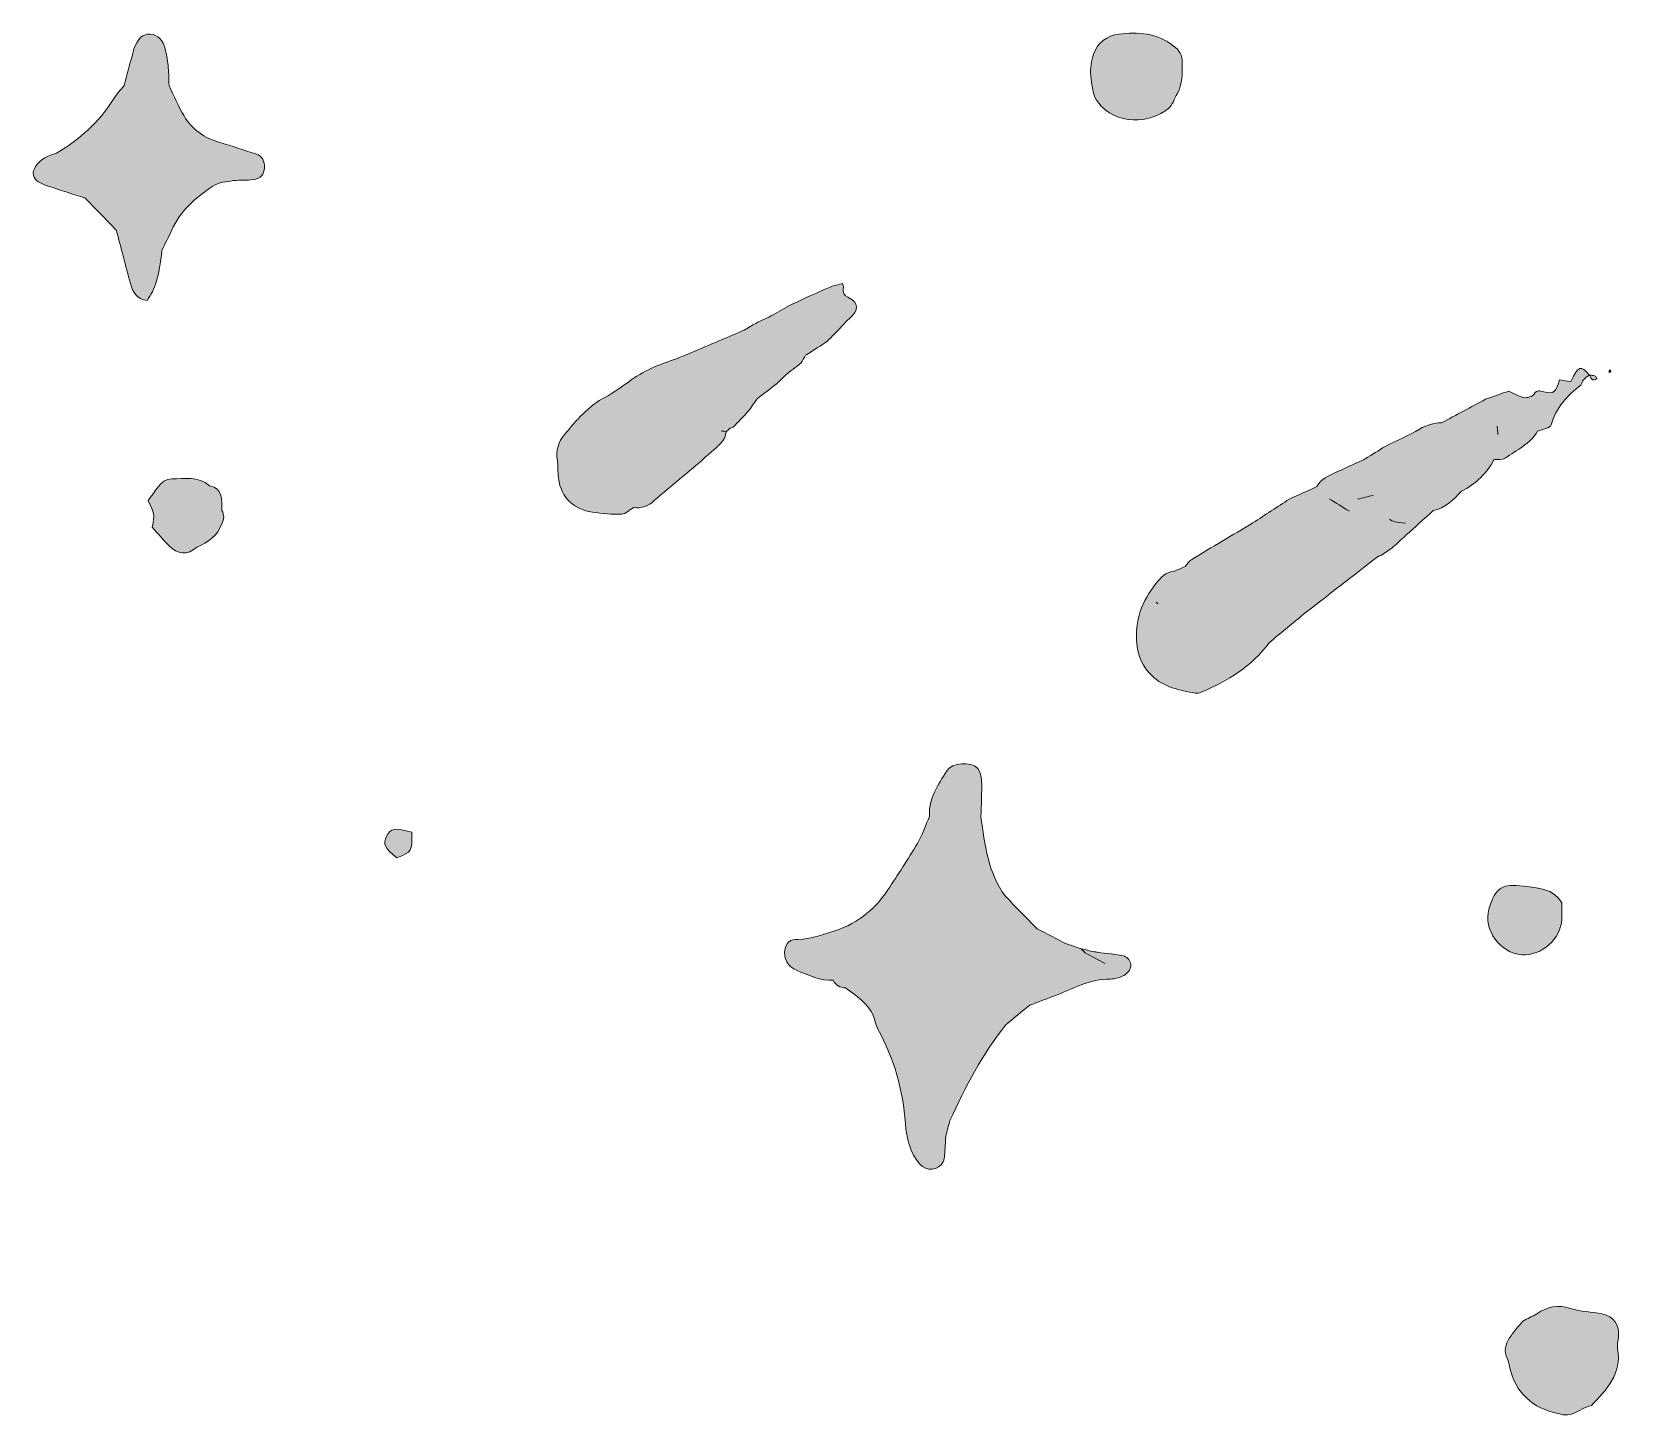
# Model space of a CAD drawing. Header units: inches. Extents: x 75 to 1005, y -1010 to -69.
# Drawn here: x 177.3 to 406.2, y -980.9 to -781.2 of the extents above; entities that cross this region are included whole.
import ezdxf

# ---------------------------------------------------------------- set-up
doc = ezdxf.new("R2010")
doc.units = ezdxf.units.IN
doc.header["$MEASUREMENT"] = 0
doc.layers.add('Layer 1', color=7, linetype='Continuous')

# ---------------------------------------------------------------- blocks, each defined once
blk = doc.blocks.new('block 2')
at = {"layer": 'Layer 1', "true_color": 0xffffff}
h = blk.add_hatch(color=7, dxfattribs=at)
h.dxf.hatch_style = 2
edge = h.paths.add_edge_path()
edge.add_spline(control_points=[(209.49, -798.8), (207.76, -798.26), (206.06, -797.64), (204.31, -797.15), (202.09, -796.53), (200.34, -795.28), (199.17, -793.32), (198.34, -791.93), (197.72, -790.43), (197.01, -788.97), (196.98, -788.11), (197, -787.25), (196.91, -786.4), (196.83, -785.54), (196.69, -784.69), (196.49, -783.85), (196.14, -782.33), (195.46, -781.66), (194.31, -781.56), (193.26, -781.47), (192.5, -782.15), (191.96, -783.69), (191.86, -783.96), (191.81, -784.24), (191.74, -784.52), (191.34, -785.99), (190.95, -787.46), (190.55, -788.93), (190.03, -789.6), (189.44, -790.23), (189, -790.94), (186.94, -794.24), (184.13, -796.72), (180.83, -798.69), (179.63, -799.04), (178.5, -799.49), (177.8, -800.61), (177.26, -801.47), (177.39, -802.3), (178.23, -802.82), (178.7, -803.11), (179.25, -803.31), (179.79, -803.48), (181.48, -804.05), (183.19, -804.58), (184.89, -805.13), (186.4, -806.67), (187.91, -808.21), (189.42, -809.75), (190.1, -812.32), (190.78, -814.89), (191.45, -817.46), (191.78, -818.75), (192.4, -819.73), (193.85, -819.87), (195.03, -818.29), (195.55, -816.54), (195.99, -812.64), (196.46, -811.7), (196.96, -810.78), (197.38, -809.83), (198.62, -806.99), (200.87, -805.07), (203.34, -803.42), (204.15, -802.88), (205.3, -802.79), (206.31, -802.64), (207.25, -802.5), (208.22, -802.64), (209.16, -802.5), (210.22, -802.34), (210.68, -801.75), (210.74, -800.78), (210.79, -799.83), (210.49, -799.11), (209.49, -798.8)], knot_values=[0, 0, 0, 0, 1, 1, 1, 2, 2, 2, 3, 3, 3, 4, 4, 4, 5, 5, 5, 6, 6, 6, 7, 7, 7, 8, 8, 8, 9, 9, 9, 10, 10, 10, 11, 11, 11, 12, 12, 12, 13, 13, 13, 14, 14, 14, 15, 15, 15, 16, 16, 16, 17, 17, 17, 18, 18, 18, 19, 19, 19, 20, 20, 20, 21, 21, 21, 22, 22, 22, 23, 23, 23, 24, 24, 24, 25, 25, 25, 25], degree=3, periodic=1)
h = blk.add_hatch(color=7, dxfattribs=at)
h.dxf.hatch_style = 2
edge = h.paths.add_edge_path()
edge.add_spline(control_points=[(342.12, -790.13), (342.89, -788.73), (342.87, -787.19), (342.84, -785.66), (342.83, -784.65), (342.48, -783.79), (341.55, -783.26), (339.22, -781.37), (336.46, -781.22), (333.7, -781.57), (332.07, -781.77), (330.65, -782.76), (330.09, -784.43), (329.75, -785.4), (329.58, -786.51), (329.68, -787.53), (329.81, -788.83), (329.94, -790.36), (330.67, -791.32), (333.32, -794.78), (338.22, -794.44), (340.86, -792.26), (341.45, -791.76), (341.71, -790.85), (342.12, -790.13)], knot_values=[0, 0, 0, 0, 1, 1, 1, 2, 2, 2, 3, 3, 3, 4, 4, 4, 5, 5, 5, 6, 6, 6, 7, 7, 7, 8, 8, 8, 8], degree=3, periodic=1)
h = blk.add_hatch(color=7, dxfattribs=at)
h.dxf.hatch_style = 2
edge = h.paths.add_edge_path()
edge.add_spline(control_points=[(287.98, -828.87), (287.98, -828.87), (287.98, -828.88), (287.98, -828.88), (288.19, -828.51), (288.4, -828.13), (288.61, -827.76), (288.61, -827.76), (288.61, -827.78), (288.61, -827.78), (289.19, -827.4), (289.78, -827.02), (290.36, -826.64), (292.28, -825.67), (293.4, -823.84), (294.95, -822.47), (296.3, -821.29), (296.39, -820.24), (294.72, -819.42), (293.59, -818.86), (294.31, -818.17), (293.95, -817.45), (293.37, -817.61), (292.73, -817.71), (292.15, -817.96), (290.31, -818.75), (288.48, -819.57), (286.68, -820.43), (285.74, -820.88), (284.86, -821.45), (283.95, -821.97), (283.12, -822.37), (282.29, -822.76), (281.47, -823.18), (280.9, -823.47), (280.36, -823.82), (279.8, -824.14), (279.27, -824.37), (278.73, -824.61), (278.2, -824.85), (276.84, -825.42), (275.49, -825.99), (274.13, -826.57), (272.77, -827.14), (271.41, -827.71), (270.05, -828.28), (267.61, -829.09), (265.21, -829.99), (263.16, -831.62), (262.05, -832.35), (260.99, -833.17), (259.82, -833.78), (257.38, -835.07), (255.66, -837.13), (253.94, -839.17), (253.07, -840.21), (252.64, -841.49), (252.9, -842.92), (253.01, -843.57), (252.97, -844.25), (253.01, -844.91), (253.18, -847.92), (254.92, -849.88), (257.95, -850.34), (259.34, -850.56), (260.77, -850.68), (262.18, -850.63), (262.75, -850.61), (263.3, -850.02), (263.86, -849.69), (265.02, -849.84), (266.02, -849.48), (266.86, -848.67), (266.86, -848.67), (266.86, -848.67), (266.85, -848.67), (267.17, -848.4), (267.49, -848.13), (267.8, -847.87), (270.24, -845.81), (272.72, -843.8), (275.09, -841.66), (275.96, -840.88), (277.06, -840.15), (277.22, -838.79), (276.97, -838.74), (276.71, -838.69), (276.46, -838.65), (276.71, -838.69), (276.97, -838.74), (277.22, -838.79), (277.39, -838.62), (277.55, -838.45), (277.72, -838.28), (277.9, -838.27), (278.06, -838.22), (278.21, -838.12), (278.92, -837.37), (279.66, -836.66), (280.33, -835.88), (280.82, -835.3), (281.21, -834.65), (281.65, -834.03), (282.62, -833.29), (283.59, -832.55), (284.56, -831.81), (284.95, -831.42), (285.33, -831.04), (285.72, -830.65), (286.47, -830.06), (287.23, -829.47), (287.98, -828.87)], knot_values=[0, 0, 0, 0, 1, 1, 1, 2, 2, 2, 3, 3, 3, 4, 4, 4, 5, 5, 5, 6, 6, 6, 7, 7, 7, 8, 8, 8, 9, 9, 9, 10, 10, 10, 11, 11, 11, 12, 12, 12, 13, 13, 13, 14, 14, 14, 15, 15, 15, 16, 16, 16, 17, 17, 17, 18, 18, 18, 19, 19, 19, 20, 20, 20, 21, 21, 21, 22, 22, 22, 23, 23, 23, 24, 24, 24, 25, 25, 25, 26, 26, 26, 27, 27, 27, 28, 28, 28, 29, 29, 29, 30, 30, 30, 31, 31, 31, 32, 32, 32, 33, 33, 33, 34, 34, 34, 35, 35, 35, 36, 36, 36, 37, 37, 37, 37], degree=3, periodic=1)
h = blk.add_hatch(color=7, dxfattribs=at)
h.dxf.hatch_style = 2
edge = h.paths.add_edge_path()
edge.add_spline(control_points=[(389.31, -842.6), (390.95, -841.41), (392.9, -840.55), (393.99, -838.69), (394.66, -838.4), (395.82, -838.24), (395.94, -837.8), (396.64, -835.3), (398.23, -833.57), (400.19, -832.05), (400.39, -831.9), (400.38, -831.5), (400.57, -831.3), (400.82, -831.03), (401.16, -830.84), (401.47, -830.62), (401.6, -830.86), (401.68, -831.17), (401.88, -831.3), (402.02, -831.39), (402.32, -831.22), (402.54, -831.16), (402.46, -831.02), (402.4, -830.81), (402.27, -830.76), (402.02, -830.67), (401.74, -830.66), (401.47, -830.62), (400.12, -829.16), (399.95, -829.22), (398.77, -831.55), (398.22, -831.47), (397.67, -831.39), (397.14, -831.31), (396.54, -833.13), (396.33, -833.36), (394.88, -833.04), (394.27, -832.91), (393.94, -832.67), (393.49, -833.36), (393.25, -833.71), (392.48, -833.94), (392.01, -833.86), (391.3, -833.73), (390.65, -833.29), (389.84, -832.92), (388.82, -833.28), (387.66, -833.69), (386.5, -834.1), (384.39, -835.23), (382.28, -836.36), (380.16, -837.49), (379.03, -837.53), (378, -837.8), (376.99, -838.39), (375.4, -839.32), (373.7, -840.06), (372.04, -840.89), (371.09, -841.48), (370.14, -842.07), (369.19, -842.67), (368.81, -842.85), (368.42, -843.04), (368.03, -843.22), (368.03, -843.22), (368.03, -843.22), (368.03, -843.22), (366.99, -843.69), (365.95, -844.17), (364.91, -844.64), (363.87, -845.11), (362.82, -845.59), (362.23, -846.65), (362.23, -846.65), (362.23, -846.66), (362.23, -846.66), (361.84, -846.84), (361.44, -847.02), (361.05, -847.21), (360.11, -847.63), (359.18, -848.04), (358.24, -848.46), (356.5, -849.61), (354.76, -850.75), (353.02, -851.9), (350.08, -853.65), (347.13, -855.38), (344.2, -857.15), (343.81, -857.39), (343.56, -857.84), (343.24, -858.19), (343.24, -858.19), (343.24, -858.19), (343.24, -858.19), (342.7, -858.42), (342.15, -858.65), (341.61, -858.88), (340.43, -858.95), (339.76, -859.78), (339.09, -860.59), (337, -863.14), (335.96, -865.97), (336.32, -869.34), (336.52, -871.16), (337.15, -872.62), (338.45, -873.87), (340.21, -875.56), (342.47, -875.97), (344.72, -876.39), (344.99, -876.44), (345.3, -876.37), (345.56, -876.26), (349.38, -874.65), (352.84, -872.55), (355.35, -869.14), (356.91, -867.84), (358.48, -866.54), (360.04, -865.24), (363.72, -862.38), (367.39, -859.53), (371.07, -856.68), (371.22, -856.65), (371.37, -856.61), (371.52, -856.54), (372.08, -856.15), (372.64, -855.75), (373.21, -855.36), (373.82, -854.8), (374.43, -854.23), (375.04, -853.67), (376.34, -852.49), (377.65, -851.31), (378.95, -850.13), (380.72, -849.79), (381.86, -848.53), (383.04, -847.33), (384.98, -846.41), (386.95, -844.48), (387.7, -842.77), (388.24, -842.73), (388.93, -842.88), (389.31, -842.6)], knot_values=[0, 0, 0, 0, 1, 1, 1, 2, 2, 2, 3, 3, 3, 4, 4, 4, 5, 5, 5, 6, 6, 6, 7, 7, 7, 8, 8, 8, 9, 9, 9, 10, 10, 10, 11, 11, 11, 12, 12, 12, 13, 13, 13, 14, 14, 14, 15, 15, 15, 16, 16, 16, 17, 17, 17, 18, 18, 18, 19, 19, 19, 20, 20, 20, 21, 21, 21, 22, 22, 22, 23, 23, 23, 24, 24, 24, 25, 25, 25, 26, 26, 26, 27, 27, 27, 28, 28, 28, 29, 29, 29, 30, 30, 30, 31, 31, 31, 32, 32, 32, 33, 33, 33, 34, 34, 34, 35, 35, 35, 36, 36, 36, 37, 37, 37, 38, 38, 38, 39, 39, 39, 40, 40, 40, 41, 41, 41, 42, 42, 42, 43, 43, 43, 44, 44, 44, 45, 45, 45, 46, 46, 46, 47, 47, 47, 47], degree=3, periodic=1)
edge = h.paths.add_edge_path()
edge.add_spline(control_points=[(388.22, -838.69), (388.26, -838.86), (388.28, -839.03), (388.28, -839.17), (388.28, -839.03), (388.26, -838.86), (388.22, -838.69), (388.22, -838.47), (388.17, -838.22), (388.15, -837.99), (388.17, -838.22), (388.22, -838.47), (388.22, -838.69)], knot_values=[0, 0, 0, 0, 1, 1, 1, 2, 2, 2, 3, 3, 3, 4, 4, 4, 4], degree=3, periodic=1)
edge = h.paths.add_edge_path()
edge.add_spline(control_points=[(339.38, -863.54), (339.28, -863.47), (339.18, -863.39), (339.08, -863.31), (339.18, -863.39), (339.28, -863.47), (339.38, -863.54), (339.38, -863.54), (339.38, -863.54), (339.38, -863.54)], knot_values=[0, 0, 0, 0, 1, 1, 1, 2, 2, 2, 3, 3, 3, 3], degree=3, periodic=1)
edge = h.paths.add_edge_path()
edge.add_spline(control_points=[(363.97, -848.41), (363.97, -848.41), (363.97, -848.41), (363.97, -848.41), (364.95, -849.01), (365.92, -849.61), (366.9, -850.22), (365.92, -849.61), (364.95, -849.01), (363.97, -848.41)], knot_values=[0, 0, 0, 0, 1, 1, 1, 2, 2, 2, 3, 3, 3, 3], degree=3, periodic=1)
edge = h.paths.add_edge_path()
edge.add_spline(control_points=[(368.06, -848.48), (368.06, -848.48), (368.06, -848.48), (368.06, -848.48), (368.82, -848.29), (369.57, -848.11), (370.33, -847.92), (369.57, -848.11), (368.82, -848.29), (368.06, -848.48)], knot_values=[0, 0, 0, 0, 1, 1, 1, 2, 2, 2, 3, 3, 3, 3], degree=3, periodic=1)
edge = h.paths.add_edge_path()
edge.add_spline(control_points=[(372.68, -851.35), (373.04, -851.71), (373.68, -851.79), (374.96, -851.94), (373.68, -851.79), (373.04, -851.71), (372.68, -851.35)], knot_values=[0, 0, 0, 0, 1, 1, 1, 2, 2, 2, 2], degree=3, periodic=1)
h = blk.add_hatch(color=7, dxfattribs=at)
h.dxf.hatch_style = 2
edge = h.paths.add_edge_path()
edge.add_spline(control_points=[(404.35, -829.87), (404.32, -829.99), (404.28, -830.1), (404.25, -830.21), (404.32, -830.21), (404.39, -830.21), (404.46, -830.21), (404.49, -830.13), (404.55, -830.05), (404.53, -829.99), (404.51, -829.94), (404.41, -829.91), (404.35, -829.87)], knot_values=[0, 0, 0, 0, 1, 1, 1, 2, 2, 2, 3, 3, 3, 4, 4, 4, 4], degree=3, periodic=1)
h = blk.add_hatch(color=7, dxfattribs=at)
h.dxf.hatch_style = 2
edge = h.paths.add_edge_path()
edge.add_spline(control_points=[(202.82, -846.54), (201.22, -845.17), (199.21, -845.53), (197.42, -845.57), (195.63, -845.6), (195.04, -847.53), (193.99, -848.67), (194.96, -850.61), (194.96, -850.61), (194.61, -852.52), (195.37, -853.37), (196.15, -854.32), (197.01, -855.18), (198.26, -856.42), (199.63, -856.64), (201.03, -855.38), (202.66, -854.73), (203.98, -853.75), (204.61, -852.04), (204.98, -851.39), (204.97, -850.74), (204.63, -850.09), (204.56, -848.64), (204.91, -846.97), (202.82, -846.54)], knot_values=[0, 0, 0, 0, 1, 1, 1, 2, 2, 2, 3, 3, 3, 4, 4, 4, 5, 5, 5, 6, 6, 6, 7, 7, 7, 8, 8, 8, 8], degree=3, periodic=1)
h = blk.add_hatch(color=7, dxfattribs=at)
h.dxf.hatch_style = 2
edge = h.paths.add_edge_path()
edge.add_spline(control_points=[(334.54, -914.26), (333.26, -913.95), (331.93, -913.86), (330.62, -913.69), (330.47, -913.63), (330.31, -913.6), (330.14, -913.62), (329.53, -913.47), (328.91, -913.32), (328.3, -913.17), (328.49, -913.37), (328.68, -913.57), (328.86, -913.77), (329.81, -914.28), (330.76, -914.79), (331.74, -915.32), (330.76, -914.79), (329.81, -914.28), (328.86, -913.77), (328.68, -913.57), (328.49, -913.37), (328.3, -913.17), (327.55, -912.93), (326.8, -912.68), (326.04, -912.44), (325.06, -911.92), (324.08, -911.41), (323.09, -910.89), (322.71, -910.69), (322.32, -910.5), (321.94, -910.3), (320.42, -908.74), (318.91, -907.18), (317.39, -905.62), (314.87, -902.22), (314.4, -898.19), (313.87, -894.17), (313.91, -892.45), (314.01, -890.73), (313.96, -889.01), (313.95, -888.39), (313.75, -887.63), (313.36, -887.19), (312.47, -886.19), (309.67, -886.39), (308.96, -887.56), (307.72, -889.58), (306.31, -891.58), (306.46, -894.14), (305.89, -895.44), (305.44, -896.8), (304.72, -898.02), (303.38, -900.29), (301.92, -902.5), (300.46, -904.71), (298.46, -907.74), (295.71, -909.8), (292.2, -910.81), (291.56, -910.99), (290.94, -911.2), (290.3, -911.4), (289.52, -911.56), (288.74, -911.72), (287.95, -911.88), (287.95, -911.88), (287.95, -911.87), (287.96, -911.87), (286.9, -911.75), (285.96, -911.84), (285.68, -913.13), (285.4, -914.67), (285.99, -915.69), (287.44, -916.31), (289.11, -917.01), (290.74, -917.84), (292.64, -917.68), (292.64, -917.68), (292.62, -917.7), (292.62, -917.7), (292.95, -918.48), (293.6, -918.75), (294.38, -918.82), (295.95, -919.94), (297.56, -921.01), (298.4, -922.85), (298.61, -923.47), (298.73, -924.15), (299.04, -924.73), (301.35, -928.98), (302.66, -933.52), (302.99, -938.35), (303.14, -940.48), (303.67, -942.5), (305.09, -944.17), (306.02, -945.27), (307.77, -945.12), (308.42, -943.82), (308.7, -943.26), (308.63, -942.53), (308.71, -941.88), (308.75, -941.32), (308.78, -940.76), (308.81, -940.2), (309, -939.44), (309.2, -938.68), (309.39, -937.91), (311.62, -933.07), (314.09, -928.36), (317.42, -924.16), (318.57, -923.2), (319.73, -922.24), (320.88, -921.29), (322.04, -920.86), (323.2, -920.43), (324.36, -920), (327.02, -919), (329.51, -917.48), (332.51, -917.53), (333.24, -917.54), (334.04, -917.25), (334.67, -916.87), (335.08, -916.62), (335.48, -915.95), (335.46, -915.48), (335.44, -915.05), (334.94, -914.35), (334.54, -914.26)], knot_values=[0, 0, 0, 0, 1, 1, 1, 2, 2, 2, 3, 3, 3, 4, 4, 4, 5, 5, 5, 6, 6, 6, 7, 7, 7, 8, 8, 8, 9, 9, 9, 10, 10, 10, 11, 11, 11, 12, 12, 12, 13, 13, 13, 14, 14, 14, 15, 15, 15, 16, 16, 16, 17, 17, 17, 18, 18, 18, 19, 19, 19, 20, 20, 20, 21, 21, 21, 22, 22, 22, 23, 23, 23, 24, 24, 24, 25, 25, 25, 26, 26, 26, 27, 27, 27, 28, 28, 28, 29, 29, 29, 30, 30, 30, 31, 31, 31, 32, 32, 32, 33, 33, 33, 34, 34, 34, 35, 35, 35, 36, 36, 36, 37, 37, 37, 38, 38, 38, 39, 39, 39, 40, 40, 40, 41, 41, 41, 42, 42, 42, 42], degree=3, periodic=1)
h = blk.add_hatch(color=7, dxfattribs=at)
h.dxf.hatch_style = 2
edge = h.paths.add_edge_path()
edge.add_spline(control_points=[(228.34, -896.94), (227.78, -898.13), (228.05, -898.73), (229.79, -900.1), (232, -899.19), (232, -899.19), (231.97, -896.41), (229.61, -895.71), (228.86, -895.84), (228.34, -896.94)], knot_values=[0, 0, 0, 0, 1, 1, 1, 2, 2, 2, 3, 3, 3, 3], degree=3, periodic=1)
h = blk.add_hatch(color=7, dxfattribs=at)
h.dxf.hatch_style = 2
edge = h.paths.add_edge_path()
edge.add_spline(control_points=[(397.46, -908.91), (397.5, -908.16), (397.47, -907.41), (397.47, -906.56), (396.28, -904.5), (394.01, -904.4), (391.98, -904.17), (389.03, -903.83), (387.91, -904.16), (386.97, -907.48), (386.15, -910.41), (388.63, -913.83), (391.68, -914.03), (394.6, -914.21), (397.33, -911.81), (397.46, -908.91)], knot_values=[0, 0, 0, 0, 1, 1, 1, 2, 2, 2, 3, 3, 3, 4, 4, 4, 5, 5, 5, 5], degree=3, periodic=1)
h = blk.add_hatch(color=7, dxfattribs=at)
h.dxf.hatch_style = 2
edge = h.paths.add_edge_path()
edge.add_spline(control_points=[(403.24, -965.73), (401.75, -965.4), (400.16, -965.42), (398.73, -964.95), (396.9, -964.34), (395.38, -964.69), (393.86, -965.69), (393.23, -966.1), (392.52, -966.4), (391.84, -966.75), (391.21, -967.56), (390.5, -968.32), (389.95, -969.18), (389.38, -970.08), (389.06, -971.07), (389.6, -972.16), (389.81, -972.58), (389.9, -973.06), (390, -973.52), (390.73, -976.94), (393.35, -979.4), (396.96, -980.04), (398.84, -980.87), (400.12, -979.23), (401.72, -978.92), (403.9, -976.61), (406.16, -974.35), (405.49, -970.72), (405.39, -970.18), (405.57, -969.59), (405.62, -969.03), (405.76, -967.21), (405.02, -966.11), (403.24, -965.73)], knot_values=[0, 0, 0, 0, 1, 1, 1, 2, 2, 2, 3, 3, 3, 4, 4, 4, 5, 5, 5, 6, 6, 6, 7, 7, 7, 8, 8, 8, 9, 9, 9, 10, 10, 10, 11, 11, 11, 11], degree=3, periodic=1)
at = {"layer": 'Layer 1', "lineweight": 0}
for points, knots in [([(209.49, -798.8), (207.76, -798.26), (206.06, -797.64), (204.31, -797.15), (202.09, -796.53), (200.34, -795.28), (199.17, -793.32), (198.34, -791.93), (197.72, -790.43), (197.01, -788.97), (196.98, -788.11), (197, -787.25), (196.91, -786.4), (196.83, -785.54), (196.69, -784.69), (196.49, -783.85), (196.14, -782.33), (195.46, -781.66), (194.31, -781.56), (193.26, -781.47), (192.5, -782.15), (191.96, -783.69), (191.86, -783.96), (191.81, -784.24), (191.74, -784.52), (191.34, -785.99), (190.95, -787.46), (190.55, -788.93), (190.03, -789.6), (189.44, -790.23), (189, -790.94), (186.94, -794.24), (184.13, -796.72), (180.83, -798.69), (179.63, -799.04), (178.5, -799.49), (177.8, -800.61), (177.26, -801.47), (177.39, -802.3), (178.23, -802.82), (178.7, -803.11), (179.25, -803.31), (179.79, -803.48), (181.48, -804.05), (183.19, -804.58), (184.89, -805.13), (186.4, -806.67), (187.91, -808.21), (189.42, -809.75), (190.1, -812.32), (190.78, -814.89), (191.45, -817.46), (191.78, -818.75), (192.4, -819.73), (193.85, -819.87), (195.03, -818.29), (195.55, -816.54), (195.99, -812.64), (196.46, -811.7), (196.96, -810.78), (197.38, -809.83), (198.62, -806.99), (200.87, -805.07), (203.34, -803.42), (204.15, -802.88), (205.3, -802.79), (206.31, -802.64), (207.25, -802.5), (208.22, -802.64), (209.16, -802.5), (210.22, -802.34), (210.68, -801.75), (210.74, -800.78), (210.79, -799.83), (210.49, -799.11), (209.49, -798.8)], [0, 0, 0, 0, 1, 1, 1, 2, 2, 2, 3, 3, 3, 4, 4, 4, 5, 5, 5, 6, 6, 6, 7, 7, 7, 8, 8, 8, 9, 9, 9, 10, 10, 10, 11, 11, 11, 12, 12, 12, 13, 13, 13, 14, 14, 14, 15, 15, 15, 16, 16, 16, 17, 17, 17, 18, 18, 18, 19, 19, 19, 20, 20, 20, 21, 21, 21, 22, 22, 22, 23, 23, 23, 24, 24, 24, 25, 25, 25, 25]), ([(342.12, -790.13), (342.89, -788.73), (342.87, -787.19), (342.84, -785.66), (342.83, -784.65), (342.48, -783.79), (341.55, -783.26), (339.22, -781.37), (336.46, -781.22), (333.7, -781.57), (332.07, -781.77), (330.65, -782.76), (330.09, -784.43), (329.75, -785.4), (329.58, -786.51), (329.68, -787.53), (329.81, -788.83), (329.94, -790.36), (330.67, -791.32), (333.32, -794.78), (338.22, -794.44), (340.86, -792.26), (341.45, -791.76), (341.71, -790.85), (342.12, -790.13)], [0, 0, 0, 0, 1, 1, 1, 2, 2, 2, 3, 3, 3, 4, 4, 4, 5, 5, 5, 6, 6, 6, 7, 7, 7, 8, 8, 8, 8]), ([(287.98, -828.87), (287.98, -828.87), (287.98, -828.88), (287.98, -828.88), (288.19, -828.51), (288.4, -828.13), (288.61, -827.76), (288.61, -827.76), (288.61, -827.78), (288.61, -827.78), (289.19, -827.4), (289.78, -827.02), (290.36, -826.64), (292.28, -825.67), (293.4, -823.84), (294.95, -822.47), (296.3, -821.29), (296.39, -820.24), (294.72, -819.42), (293.59, -818.86), (294.31, -818.17), (293.95, -817.45), (293.37, -817.61), (292.73, -817.71), (292.15, -817.96), (290.31, -818.75), (288.48, -819.57), (286.68, -820.43), (285.74, -820.88), (284.86, -821.45), (283.95, -821.97), (283.12, -822.37), (282.29, -822.76), (281.47, -823.18), (280.9, -823.47), (280.36, -823.82), (279.8, -824.14), (279.27, -824.37), (278.73, -824.61), (278.2, -824.85), (276.84, -825.42), (275.49, -825.99), (274.13, -826.57), (272.77, -827.14), (271.41, -827.71), (270.05, -828.28), (267.61, -829.09), (265.21, -829.99), (263.16, -831.62), (262.05, -832.35), (260.99, -833.17), (259.82, -833.78), (257.38, -835.07), (255.66, -837.13), (253.94, -839.17), (253.07, -840.21), (252.64, -841.49), (252.9, -842.92), (253.01, -843.57), (252.97, -844.25), (253.01, -844.91), (253.18, -847.92), (254.92, -849.88), (257.95, -850.34), (259.34, -850.56), (260.77, -850.68), (262.18, -850.63), (262.75, -850.61), (263.3, -850.02), (263.86, -849.69), (265.02, -849.84), (266.02, -849.48), (266.86, -848.67), (266.86, -848.67), (266.86, -848.67), (266.85, -848.67), (267.17, -848.4), (267.49, -848.13), (267.8, -847.87), (270.24, -845.81), (272.72, -843.8), (275.09, -841.66), (275.96, -840.88), (277.06, -840.15), (277.22, -838.79), (276.97, -838.74), (276.71, -838.69), (276.46, -838.65), (276.71, -838.69), (276.97, -838.74), (277.22, -838.79), (277.39, -838.62), (277.55, -838.45), (277.72, -838.28), (277.9, -838.27), (278.06, -838.22), (278.21, -838.12), (278.92, -837.37), (279.66, -836.66), (280.33, -835.88), (280.82, -835.3), (281.21, -834.65), (281.65, -834.03), (282.62, -833.29), (283.59, -832.55), (284.56, -831.81), (284.95, -831.42), (285.33, -831.04), (285.72, -830.65), (286.47, -830.06), (287.23, -829.47), (287.98, -828.87)], [0, 0, 0, 0, 1, 1, 1, 2, 2, 2, 3, 3, 3, 4, 4, 4, 5, 5, 5, 6, 6, 6, 7, 7, 7, 8, 8, 8, 9, 9, 9, 10, 10, 10, 11, 11, 11, 12, 12, 12, 13, 13, 13, 14, 14, 14, 15, 15, 15, 16, 16, 16, 17, 17, 17, 18, 18, 18, 19, 19, 19, 20, 20, 20, 21, 21, 21, 22, 22, 22, 23, 23, 23, 24, 24, 24, 25, 25, 25, 26, 26, 26, 27, 27, 27, 28, 28, 28, 29, 29, 29, 30, 30, 30, 31, 31, 31, 32, 32, 32, 33, 33, 33, 34, 34, 34, 35, 35, 35, 36, 36, 36, 37, 37, 37, 37]), ([(389.31, -842.6), (390.95, -841.41), (392.9, -840.55), (393.99, -838.69), (394.66, -838.4), (395.82, -838.24), (395.94, -837.8), (396.64, -835.3), (398.23, -833.57), (400.19, -832.05), (400.39, -831.9), (400.38, -831.5), (400.57, -831.3), (400.82, -831.03), (401.16, -830.84), (401.47, -830.62), (401.6, -830.86), (401.68, -831.17), (401.88, -831.3), (402.02, -831.39), (402.32, -831.22), (402.54, -831.16), (402.46, -831.02), (402.4, -830.81), (402.27, -830.76), (402.02, -830.67), (401.74, -830.66), (401.47, -830.62), (400.12, -829.16), (399.95, -829.22), (398.77, -831.55), (398.22, -831.47), (397.67, -831.39), (397.14, -831.31), (396.54, -833.13), (396.33, -833.36), (394.88, -833.04), (394.27, -832.91), (393.94, -832.67), (393.49, -833.36), (393.25, -833.71), (392.48, -833.94), (392.01, -833.86), (391.3, -833.73), (390.65, -833.29), (389.84, -832.92), (388.82, -833.28), (387.66, -833.69), (386.5, -834.1), (384.39, -835.23), (382.28, -836.36), (380.16, -837.49), (379.03, -837.53), (378, -837.8), (376.99, -838.39), (375.4, -839.32), (373.7, -840.06), (372.04, -840.89), (371.09, -841.48), (370.14, -842.07), (369.19, -842.67), (368.81, -842.85), (368.42, -843.04), (368.03, -843.22), (368.03, -843.22), (368.03, -843.22), (368.03, -843.22), (366.99, -843.69), (365.95, -844.17), (364.91, -844.64), (363.87, -845.11), (362.82, -845.59), (362.23, -846.65), (362.23, -846.65), (362.23, -846.66), (362.23, -846.66), (361.84, -846.84), (361.44, -847.02), (361.05, -847.21), (360.11, -847.63), (359.18, -848.04), (358.24, -848.46), (356.5, -849.61), (354.76, -850.75), (353.02, -851.9), (350.08, -853.65), (347.13, -855.38), (344.2, -857.15), (343.81, -857.39), (343.56, -857.84), (343.24, -858.19), (343.24, -858.19), (343.24, -858.19), (343.24, -858.19), (342.7, -858.42), (342.15, -858.65), (341.61, -858.88), (340.43, -858.95), (339.76, -859.78), (339.09, -860.59), (337, -863.14), (335.96, -865.97), (336.32, -869.34), (336.52, -871.16), (337.15, -872.62), (338.45, -873.87), (340.21, -875.56), (342.47, -875.97), (344.72, -876.39), (344.99, -876.44), (345.3, -876.37), (345.56, -876.26), (349.38, -874.65), (352.84, -872.55), (355.35, -869.14), (356.91, -867.84), (358.48, -866.54), (360.04, -865.24), (363.72, -862.38), (367.39, -859.53), (371.07, -856.68), (371.22, -856.65), (371.37, -856.61), (371.52, -856.54), (372.08, -856.15), (372.64, -855.75), (373.21, -855.36), (373.82, -854.8), (374.43, -854.23), (375.04, -853.67), (376.34, -852.49), (377.65, -851.31), (378.95, -850.13), (380.72, -849.79), (381.86, -848.53), (383.04, -847.33), (384.98, -846.41), (386.95, -844.48), (387.7, -842.77), (388.24, -842.73), (388.93, -842.88), (389.31, -842.6)], [0, 0, 0, 0, 1, 1, 1, 2, 2, 2, 3, 3, 3, 4, 4, 4, 5, 5, 5, 6, 6, 6, 7, 7, 7, 8, 8, 8, 9, 9, 9, 10, 10, 10, 11, 11, 11, 12, 12, 12, 13, 13, 13, 14, 14, 14, 15, 15, 15, 16, 16, 16, 17, 17, 17, 18, 18, 18, 19, 19, 19, 20, 20, 20, 21, 21, 21, 22, 22, 22, 23, 23, 23, 24, 24, 24, 25, 25, 25, 26, 26, 26, 27, 27, 27, 28, 28, 28, 29, 29, 29, 30, 30, 30, 31, 31, 31, 32, 32, 32, 33, 33, 33, 34, 34, 34, 35, 35, 35, 36, 36, 36, 37, 37, 37, 38, 38, 38, 39, 39, 39, 40, 40, 40, 41, 41, 41, 42, 42, 42, 43, 43, 43, 44, 44, 44, 45, 45, 45, 46, 46, 46, 47, 47, 47, 47]), ([(404.35, -829.87), (404.32, -829.99), (404.28, -830.1), (404.25, -830.21), (404.32, -830.21), (404.39, -830.21), (404.46, -830.21), (404.49, -830.13), (404.55, -830.05), (404.53, -829.99), (404.51, -829.94), (404.41, -829.91), (404.35, -829.87)], [0, 0, 0, 0, 1, 1, 1, 2, 2, 2, 3, 3, 3, 4, 4, 4, 4]), ([(388.22, -838.69), (388.26, -838.86), (388.28, -839.03), (388.28, -839.17), (388.28, -839.03), (388.26, -838.86), (388.22, -838.69), (388.22, -838.47), (388.17, -838.22), (388.15, -837.99), (388.17, -838.22), (388.22, -838.47), (388.22, -838.69)], [0, 0, 0, 0, 1, 1, 1, 2, 2, 2, 3, 3, 3, 4, 4, 4, 4]), ([(202.82, -846.54), (201.22, -845.17), (199.21, -845.53), (197.42, -845.57), (195.63, -845.6), (195.04, -847.53), (193.99, -848.67), (194.96, -850.61), (194.96, -850.61), (194.61, -852.52), (195.37, -853.37), (196.15, -854.32), (197.01, -855.18), (198.26, -856.42), (199.63, -856.64), (201.03, -855.38), (202.66, -854.73), (203.98, -853.75), (204.61, -852.04), (204.98, -851.39), (204.97, -850.74), (204.63, -850.09), (204.56, -848.64), (204.91, -846.97), (202.82, -846.54)], [0, 0, 0, 0, 1, 1, 1, 2, 2, 2, 3, 3, 3, 4, 4, 4, 5, 5, 5, 6, 6, 6, 7, 7, 7, 8, 8, 8, 8]), ([(363.97, -848.41), (363.97, -848.41), (363.97, -848.41), (363.97, -848.41), (364.95, -849.01), (365.92, -849.61), (366.9, -850.22), (365.92, -849.61), (364.95, -849.01), (363.97, -848.41)], [0, 0, 0, 0, 1, 1, 1, 2, 2, 2, 3, 3, 3, 3]), ([(368.06, -848.48), (368.06, -848.48), (368.06, -848.48), (368.06, -848.48), (368.82, -848.29), (369.57, -848.11), (370.33, -847.92), (369.57, -848.11), (368.82, -848.29), (368.06, -848.48)], [0, 0, 0, 0, 1, 1, 1, 2, 2, 2, 3, 3, 3, 3]), ([(372.68, -851.35), (373.04, -851.71), (373.68, -851.79), (374.96, -851.94), (373.68, -851.79), (373.04, -851.71), (372.68, -851.35)], [0, 0, 0, 0, 1, 1, 1, 2, 2, 2, 2]), ([(339.38, -863.54), (339.28, -863.47), (339.18, -863.39), (339.08, -863.31), (339.18, -863.39), (339.28, -863.47), (339.38, -863.54), (339.38, -863.54), (339.38, -863.54), (339.38, -863.54)], [0, 0, 0, 0, 1, 1, 1, 2, 2, 2, 3, 3, 3, 3]), ([(334.54, -914.26), (333.26, -913.95), (331.93, -913.86), (330.62, -913.69), (330.47, -913.63), (330.31, -913.6), (330.14, -913.62), (329.53, -913.47), (328.91, -913.32), (328.3, -913.17), (328.49, -913.37), (328.68, -913.57), (328.86, -913.77), (329.81, -914.28), (330.76, -914.79), (331.74, -915.32), (330.76, -914.79), (329.81, -914.28), (328.86, -913.77), (328.68, -913.57), (328.49, -913.37), (328.3, -913.17), (327.55, -912.93), (326.8, -912.68), (326.04, -912.44), (325.06, -911.92), (324.08, -911.41), (323.09, -910.89), (322.71, -910.69), (322.32, -910.5), (321.94, -910.3), (320.42, -908.74), (318.91, -907.18), (317.39, -905.62), (314.87, -902.22), (314.4, -898.19), (313.87, -894.17), (313.91, -892.45), (314.01, -890.73), (313.96, -889.01), (313.95, -888.39), (313.75, -887.63), (313.36, -887.19), (312.47, -886.19), (309.67, -886.39), (308.96, -887.56), (307.72, -889.58), (306.31, -891.58), (306.46, -894.14), (305.89, -895.44), (305.44, -896.8), (304.72, -898.02), (303.38, -900.29), (301.92, -902.5), (300.46, -904.71), (298.46, -907.74), (295.71, -909.8), (292.2, -910.81), (291.56, -910.99), (290.94, -911.2), (290.3, -911.4), (289.52, -911.56), (288.74, -911.72), (287.95, -911.88), (287.95, -911.88), (287.95, -911.87), (287.96, -911.87), (286.9, -911.75), (285.96, -911.84), (285.68, -913.13), (285.4, -914.67), (285.99, -915.69), (287.44, -916.31), (289.11, -917.01), (290.74, -917.84), (292.64, -917.68), (292.64, -917.68), (292.62, -917.7), (292.62, -917.7), (292.95, -918.48), (293.6, -918.75), (294.38, -918.82), (295.95, -919.94), (297.56, -921.01), (298.4, -922.85), (298.61, -923.47), (298.73, -924.15), (299.04, -924.73), (301.35, -928.98), (302.66, -933.52), (302.99, -938.35), (303.14, -940.48), (303.67, -942.5), (305.09, -944.17), (306.02, -945.27), (307.77, -945.12), (308.42, -943.82), (308.7, -943.26), (308.63, -942.53), (308.71, -941.88), (308.75, -941.32), (308.78, -940.76), (308.81, -940.2), (309, -939.44), (309.2, -938.68), (309.39, -937.91), (311.62, -933.07), (314.09, -928.36), (317.42, -924.16), (318.57, -923.2), (319.73, -922.24), (320.88, -921.29), (322.04, -920.86), (323.2, -920.43), (324.36, -920), (327.02, -919), (329.51, -917.48), (332.51, -917.53), (333.24, -917.54), (334.04, -917.25), (334.67, -916.87), (335.08, -916.62), (335.48, -915.95), (335.46, -915.48), (335.44, -915.05), (334.94, -914.35), (334.54, -914.26)], [0, 0, 0, 0, 1, 1, 1, 2, 2, 2, 3, 3, 3, 4, 4, 4, 5, 5, 5, 6, 6, 6, 7, 7, 7, 8, 8, 8, 9, 9, 9, 10, 10, 10, 11, 11, 11, 12, 12, 12, 13, 13, 13, 14, 14, 14, 15, 15, 15, 16, 16, 16, 17, 17, 17, 18, 18, 18, 19, 19, 19, 20, 20, 20, 21, 21, 21, 22, 22, 22, 23, 23, 23, 24, 24, 24, 25, 25, 25, 26, 26, 26, 27, 27, 27, 28, 28, 28, 29, 29, 29, 30, 30, 30, 31, 31, 31, 32, 32, 32, 33, 33, 33, 34, 34, 34, 35, 35, 35, 36, 36, 36, 37, 37, 37, 38, 38, 38, 39, 39, 39, 40, 40, 40, 41, 41, 41, 42, 42, 42, 42]), ([(228.34, -896.94), (227.78, -898.13), (228.05, -898.73), (229.79, -900.1), (232, -899.19), (232, -899.19), (231.97, -896.41), (229.61, -895.71), (228.86, -895.84), (228.34, -896.94)], [0, 0, 0, 0, 1, 1, 1, 2, 2, 2, 3, 3, 3, 3]), ([(397.46, -908.91), (397.5, -908.16), (397.47, -907.41), (397.47, -906.56), (396.28, -904.5), (394.01, -904.4), (391.98, -904.17), (389.03, -903.83), (387.91, -904.16), (386.97, -907.48), (386.15, -910.41), (388.63, -913.83), (391.68, -914.03), (394.6, -914.21), (397.33, -911.81), (397.46, -908.91)], [0, 0, 0, 0, 1, 1, 1, 2, 2, 2, 3, 3, 3, 4, 4, 4, 5, 5, 5, 5]), ([(403.24, -965.73), (401.75, -965.4), (400.16, -965.42), (398.73, -964.95), (396.9, -964.34), (395.38, -964.69), (393.86, -965.69), (393.23, -966.1), (392.52, -966.4), (391.84, -966.75), (391.21, -967.56), (390.5, -968.32), (389.95, -969.18), (389.38, -970.08), (389.06, -971.07), (389.6, -972.16), (389.81, -972.58), (389.9, -973.06), (390, -973.52), (390.73, -976.94), (393.35, -979.4), (396.96, -980.04), (398.84, -980.87), (400.12, -979.23), (401.72, -978.92), (403.9, -976.61), (406.16, -974.35), (405.49, -970.72), (405.39, -970.18), (405.57, -969.59), (405.62, -969.03), (405.76, -967.21), (405.02, -966.11), (403.24, -965.73)], [0, 0, 0, 0, 1, 1, 1, 2, 2, 2, 3, 3, 3, 4, 4, 4, 5, 5, 5, 6, 6, 6, 7, 7, 7, 8, 8, 8, 9, 9, 9, 10, 10, 10, 11, 11, 11, 11])]:
    blk.add_open_spline(points, degree=3, knots=knots, dxfattribs=at)

msp = doc.modelspace()

# ---------------------------------------------------------------- block references
at = {"layer": 'Layer 1'}
msp.add_blockref('block 2', (0, 0), dxfattribs=at)

doc.saveas('drawing.dxf')
